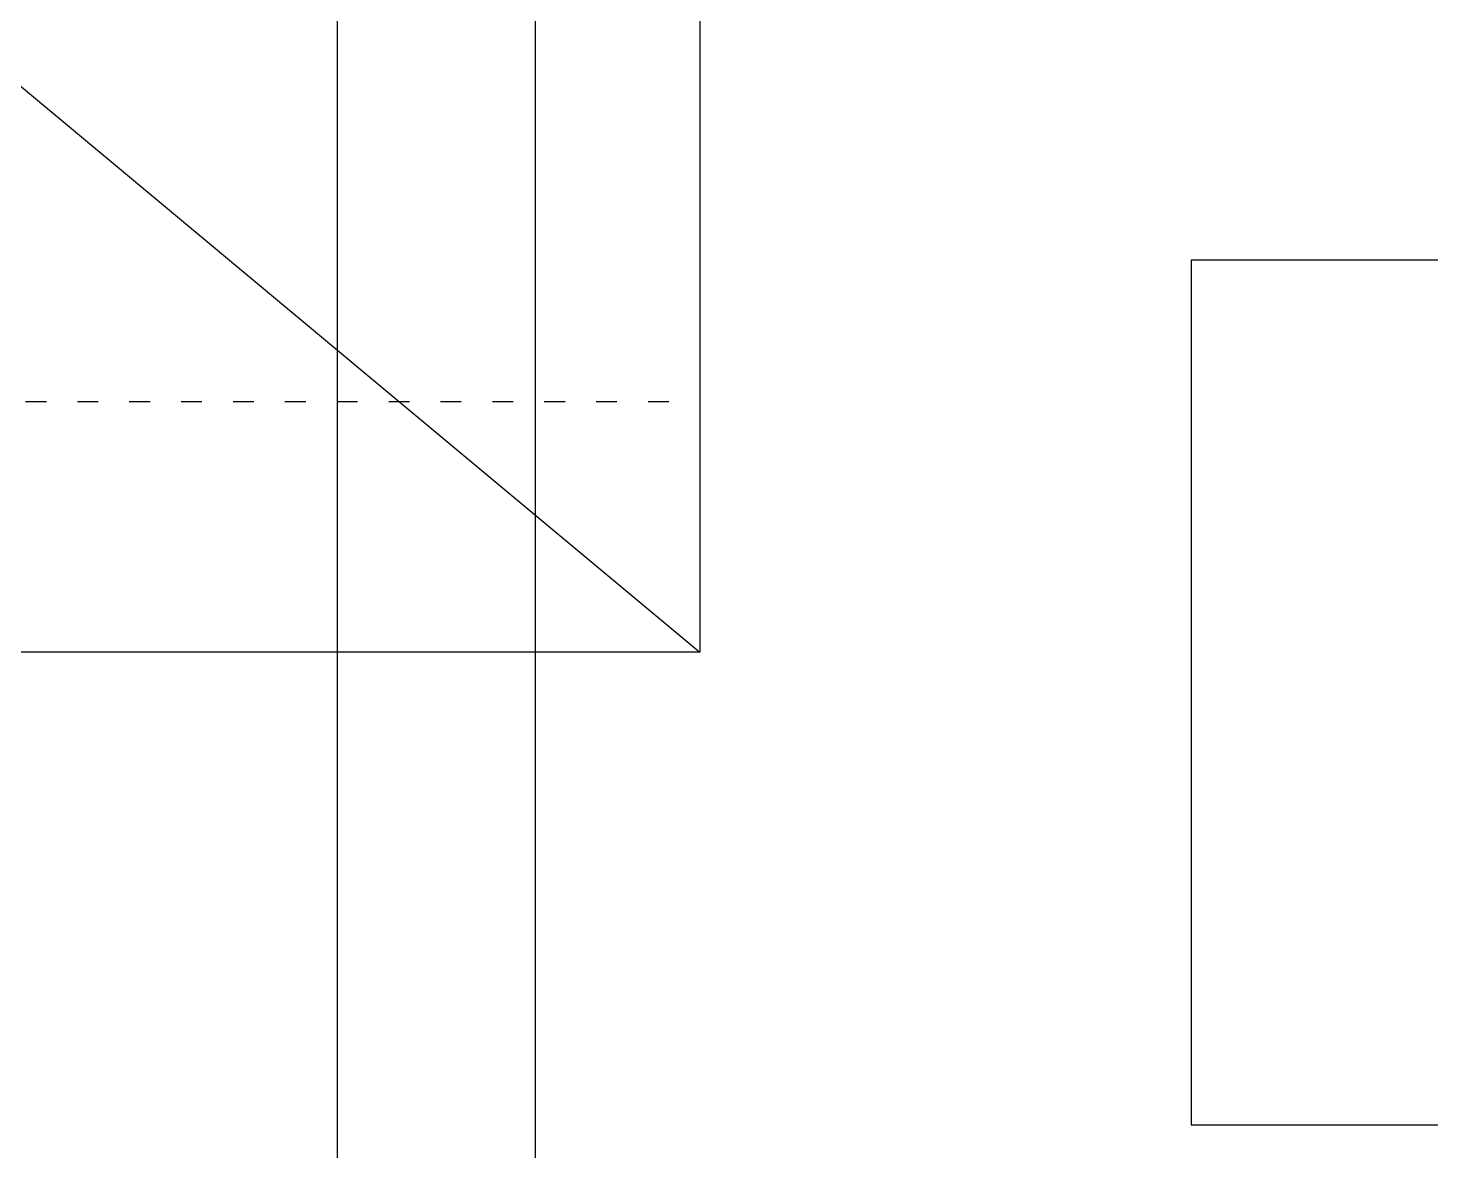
# Model space of a CAD drawing. Header units: millimetres. Extents: x 6622 to 532820, y 3370 to 359312.
# Drawn here: x 462111 to 462923, y 314835 to 315484 of the extents above; entities that cross this region are included whole.
import ezdxf

# ---------------------------------------------------------------- set-up
doc = ezdxf.new("R2010")
doc.units = ezdxf.units.MM
doc.linetypes.add('ACAD_ISO03W100', pattern=[30, 12, -18])

# ---------------------------------------------------------------- blocks, each defined once
blk = doc.blocks.new('A$C2A5E29B8')
at = {"color": 3}
for p, q in [((990.37, 0), (990.37, 5125.97)), ((1104.65, 5125.97), (1104.65, 0)), ((0, 5057.38), (1200, 4057.38))]:
    blk.add_line(p, q, dxfattribs=at)
at = {"color": 5}
for p, q in [((0, 5057.38), (1200, 4057.38)), ((1200, 5057.38), (1200, 4057.38)), ((1200, 4057.38), (0, 4057.38))]:
    blk.add_line(p, q, dxfattribs=at)
at = {"color": 5, "linetype": 'ACAD_ISO03W100'}
blk.add_line((0, 4202.48), (1200, 4202.48), dxfattribs=at)
blk = doc.blocks.new('A$C273D7CF6')
at = {"color": 3}
for p, q in [((800, 500), (0, 500)), ((0, 500), (0, 0)), ((800, 0), (800, 500)), ((0, 0), (800, 0))]:
    blk.add_line(p, q, dxfattribs=at)

msp = doc.modelspace()

# ---------------------------------------------------------------- block references
at = {"color": 3}
for name, p in [('A$C2A5E29B8', (461300, 311065.654)), ('A$C273D7CF6', (462784.167, 314849.692))]:
    msp.add_blockref(name, p, dxfattribs=at)

doc.saveas('drawing.dxf')
